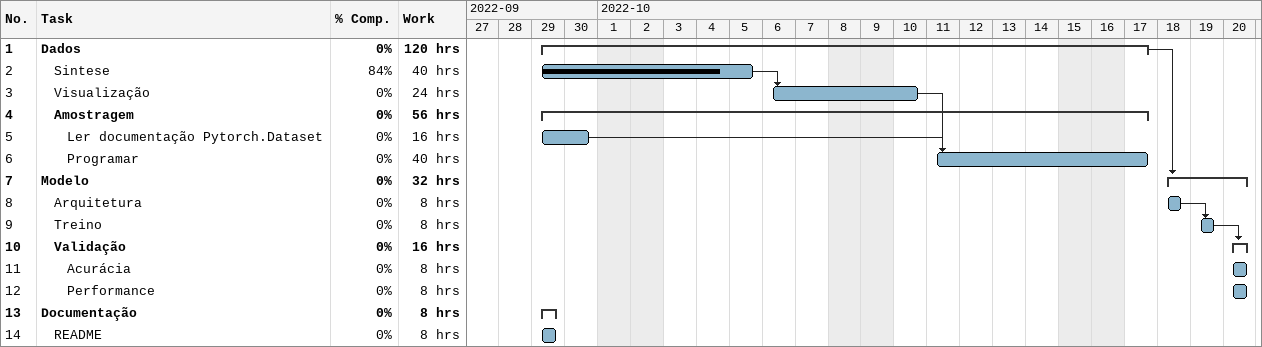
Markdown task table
| ID | Level | Task | Start | Finish | Predecessors | % complete | Work (h) |
|---|---|---|---|---|---|---|---|
| 1 | 1 | **Dados** | 2022-09-29 | 2022-10-17 |  | 0 | 120 |
| 2 | 2 | Sintese | 2022-09-29 | 2022-10-05 |  | 84 | 40 |
| 3 | 2 | Visualização | 2022-10-06 | 2022-10-10 | 2 | 0 | 24 |
| 4 | 2 | **Amostragem** | 2022-09-29 | 2022-10-17 |  | 0 | 56 |
| 5 | 3 | Ler documentação Pytorch.Dataset | 2022-09-29 | 2022-09-30 |  | 0 | 16 |
| 6 | 3 | Programar | 2022-10-11 | 2022-10-17 | 3, 5 | 0 | 40 |
| 7 | 1 | **Modelo** | 2022-10-18 | 2022-10-20 | 1 | 0 | 32 |
| 8 | 2 | Arquitetura | 2022-10-18 | 2022-10-18 |  | 0 | 8 |
| 9 | 2 | Treino | 2022-10-19 | 2022-10-19 | 8 | 0 | 8 |
| 10 | 2 | **Validação** | 2022-10-20 | 2022-10-20 | 9 | 0 | 16 |
| 11 | 3 | Acurácia | 2022-10-20 | 2022-10-20 |  | 0 | 8 |
| 12 | 3 | Performance | 2022-10-20 | 2022-10-20 |  | 0 | 8 |
| 13 | 1 | **Documentação** | 2022-09-29 | 2022-09-29 |  | 0 | 8 |
| 14 | 2 | README | 2022-09-29 | 2022-09-29 |  | 0 | 8 |
